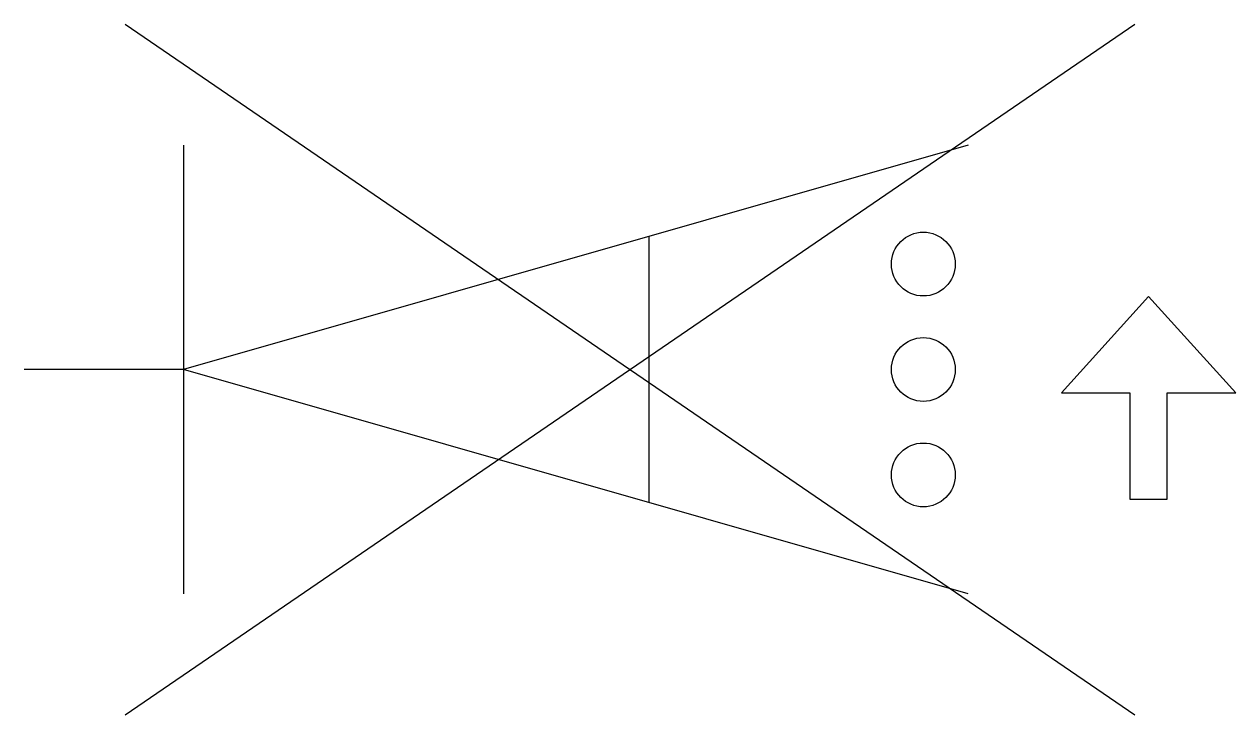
# Model space of a CAD drawing. Header units: metres. Extents: x 0 to 11.4, y -3.2 to 3.2.
import ezdxf

# ---------------------------------------------------------------- set-up
doc = ezdxf.new("R2010")
doc.units = ezdxf.units.M

msp = doc.modelspace()

# ---------------------------------------------------------------- linework, layer by layer
for p, q in [((0.949, 3.245), (10.444, -3.245)), ((0.949, -3.245), (10.444, 3.245)), ((8.878, 2.11), (1.499, 0)), ((1.499, 2.11), (1.499, -2.11)), ((5.878, -1.252), (5.878, 1.252)), ((1.499, 0), (0, 0)), ((8.878, -2.11), (1.499, 0))]:
    msp.add_line(p, q)
msp.add_lwpolyline([(10.398, -1.218), (10.749, -1.218), (10.749, -0.218), (11.393, -0.218), (10.573, 0.687), (9.754, -0.218), (10.398, -0.218)], close=True)
for centre in [(8.455, 0.991), (8.455, 0), (8.455, -0.991)]:
    msp.add_circle(centre, 0.3)

doc.saveas('drawing.dxf')
